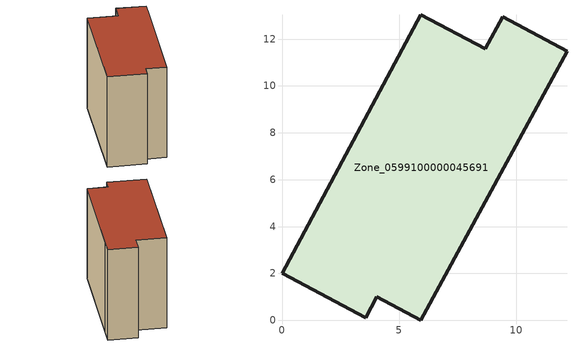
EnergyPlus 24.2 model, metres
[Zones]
Zone_0599100000045691
 floor ground (C_G): 12.16,11.49 11.43,10.12 5.93,0 4.05,1.01 3.57,0.11 0,2.01 5.93,13.04 8.68,11.58 9.41,12.96 z0
 wall outside (C_F): 5.93,13.04 0,2.01 3.57,0.11 4.05,1.01 5.93,0 11.43,10.12 12.16,11.49 9.41,12.96 8.68,11.58 5.93,13.04 z0:10.23
 roof outside (C_R): 8.68,11.58 5.93,13.04 0,2.01 3.57,0.11 4.05,1.01 5.93,0 11.43,10.12 12.16,11.49 9.41,12.96 z10.23
[BUILDING]
Pand.0599100000045691: North Axis=0; Terrain=City; Loads Convergence Tolerance Value=0.04; Temperature Convergence Tolerance Value=0.4; Solar Distribution=FullExterior; Maximum Number of Warmup Days=25; Minimum Number of Warmup Days=1
[Site:Location]
Rotterdam.The.Hague.AP_ZH_NLD Design_Conditions: Latitude=51.96; Longitude=4.45; Time Zone=1; Elevation=-4.5
[SITE:GROUNDTEMPERATURE:BUILDINGSURFACE]
18, 18, 18, 18, 18, 18, 18, 18, 18, 18, 18, 18
[MATERIAL] Thermal Absorptance=0.9; Solar Absorptance=0.7; Visible Absorptance=0.7
Name | Roughness | Thickness | Conductivity | Density | Specific Heat
G.TI.1946 | MediumSmooth | 0.15 | 1 | 540 | 1210
F.TI.1946 | Rough | 0.3 | 0.857143 | 1920 | 840
R.TI.1946 | MediumRough | 0.2 | 0.1 | 1500 | 1000
[CONSTRUCTION]
C_G: G.TI.1946
C_F: F.TI.1946
C_R: R.TI.1946
[ZONE]
Zone_0599100000045691: Type=1; Multiplier=1; Ceiling Height=Autocalculate; Volume=Autocalculate; Floor Area=autocalculate; Part of Total Floor Area=Yes
[ZONEINFILTRATION:DESIGNFLOWRATE]
Infil_Zone_0599100000045691: Zone or ZoneList or Space or SpaceList=Zone_0599100000045691; Schedule=AlwaysOn; Design Flow Rate Calculation Method=Flow/Area; Flow Rate per Floor Area=0.003; Constant Term Coefficient=1; Temperature Term Coefficient=0; Velocity Term Coefficient=0; Velocity Squared Term Coefficient=0
[HVACTEMPLATE:ZONE:IDEALLOADSAIRSYSTEM]
Zone_0599100000045691: Maximum Heating Supply Air Temperature=50; Minimum Cooling Supply Air Temperature=13; Maximum Heating Supply Air Humidity Ratio=0.0156; Minimum Cooling Supply Air Humidity Ratio=0.0077; Heating Limit=NoLimit; Cooling Limit=NoLimit; Dehumidification Control Type=ConstantSensibleHeatRatio; Cooling Sensible Heat Ratio=0.7; Dehumidification Setpoint=60; Humidification Control Type=None; Humidification Setpoint=30; Outdoor Air Method=None; Outdoor Air Flow Rate per Person=0.00944; Outdoor Air Flow Rate per Zone Floor Area=0; Outdoor Air Flow Rate per Zone=0; Demand Controlled Ventilation Type=None; Outdoor Air Economizer Type=NoEconomizer; Heat Recovery Type=None; Sensible Heat Recovery Effectiveness=0.7; Latent Heat Recovery Effectiveness=0.65
[ZONECONTROL:THERMOSTAT]
ThermostatControl_Zone_0599100000045691: Zone or ZoneList=Zone_0599100000045691; Control Type Schedule=DualSetpointControlType; Control 1=Thermostat_Zone_0599100000045691; Temperature Difference Between Cutout And Setpoint=0
[THERMOSTATSETPOINT:DUALSETPOINT]
Thermostat_Zone_0599100000045691: Heating Setpoint Temperature Schedule=HeatingSetpoint_Zone_0599100000045691; Cooling Setpoint Temperature Schedule=CoolingSetpoint_Zone_0599100000045691
[SCHEDULE:COMPACT]
HeatingSetpoint_Zone_0599100000045691: Through: 12/31, For: AllDays, Until: 24:00, 21
CoolingSetpoint_Zone_0599100000045691: Through: 12/31, For: AllDays, Until: 24:00, 24
DualSetpointControlType: Through: 12/31, For: AllDays, Until: 24:00, 4
AlwaysOn: Through: 12/31, For: AllDays, Until: 24:00, 1
